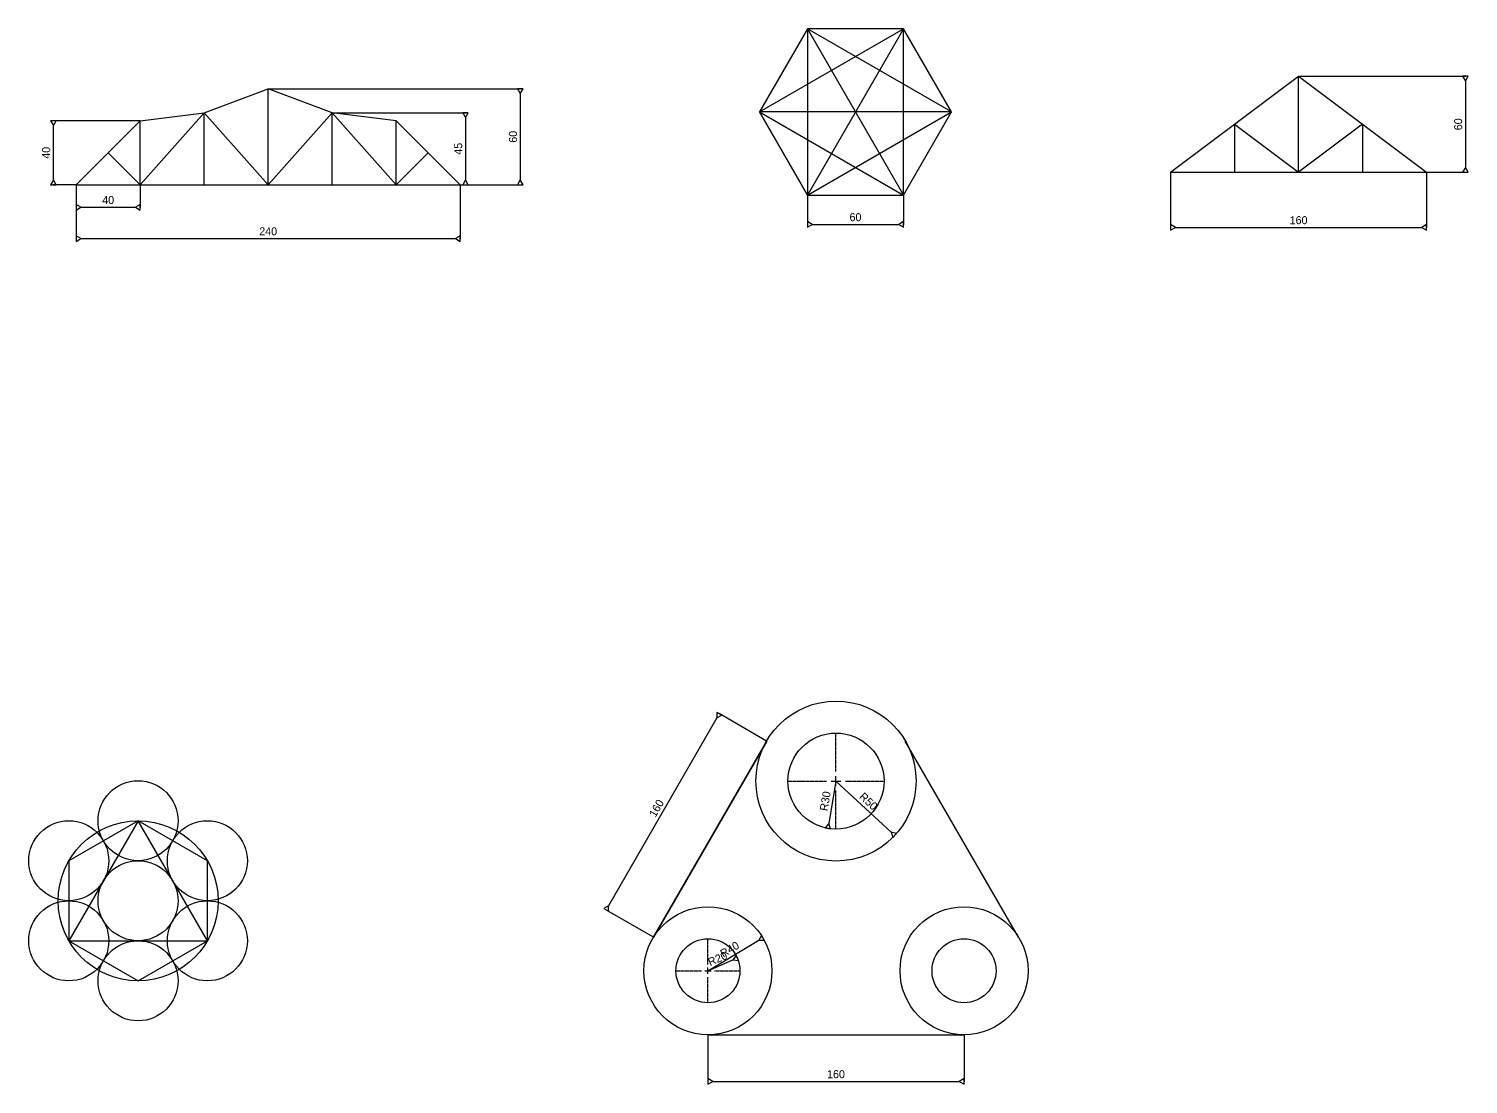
# Model space of a CAD drawing. Header units: inches. Extents: x 90 to 18020, y 90 to 97676.
# Drawn here: x 7192 to 8092, y 93867 to 94527 of the extents above; entities that cross this region are included whole.
import ezdxf

# ---------------------------------------------------------------- set-up
doc = ezdxf.new("R2010")
doc.units = ezdxf.units.IN
doc.header["$MEASUREMENT"] = 0
doc.linetypes.add('CENTER2', pattern=[1.125, 0.75, -0.125, 0.125, -0.125])
doc.layers.add('Line1', color=7, linetype='Continuous', lineweight=30)
doc.dimstyles.new('Style1', dxfattribs={"dimtxt": 5, "dimasz": 3, "dimexe": 0.18, "dimexo": 0.0625, "dimgap": 2, "dimtad": 1, "dimtoh": 1, "dimdec": 0, "dimzin": 0, "dimdsep": 46, "dimtxsty": 'Standard', "dimblk": 'DATUMBLANK', "dimcen": 1, "dimadec": 0, "dimazin": 0, "dimtfac": 1, "dimtdec": 0, "dimtofl": 0, "dimtmove": 0, "dimatfit": 1, "dimfxl": 1, "dimtolj": 1, "dimtzin": 0, "dimarcsym": 2})

# ---------------------------------------------------------------- blocks, each defined once
blk = doc.blocks.new('_DatumBlank')
at = {"color": 0, "linetype": 'ByBlock', "lineweight": -2}
for p, q in [((0, 0.58), (-1, 0)), ((-1, 0), (0, -0.58)), ((0, -0.58), (0, 0.58))]:
    blk.add_line(p, q, dxfattribs=at)
blk = doc.blocks.new('*D139')
at = {"color": 0, "lineweight": -2, "transparency": 16777216}
for p, q in [((7261.63, 94469.12), (7207.29, 94469.12)), ((7207.47, 94432.12), (7207.47, 94466.12)), ((7221.63, 94429.12), (7207.29, 94429.12))]:
    blk.add_line(p, q, dxfattribs=at)
at = {"layer": 'Defpoints', "color": 0, "transparency": 16777216}
for p in [(7207.47, 94469.12), (7261.7, 94469.12), (7221.7, 94429.12)]:
    blk.add_point(p, dxfattribs=at)
at = {"color": 0, "lineweight": -2, "transparency": 16777216, "xscale": 3, "yscale": 3, "zscale": 3}
for p, rotation in [((7207.47, 94469.12), 90), ((7207.47, 94429.12), 270)]:
    blk.add_blockref('_DatumBlank', p, dxfattribs=dict(at, rotation=rotation))
at = {"color": 0, "transparency": 16777216, "insert": (7202.97, 94449.12), "char_height": 5, "attachment_point": 5, "rotation": 90}
blk.add_mtext('\\A1;40', dxfattribs=at)
blk = doc.blocks.new('*D140')
at = {"color": 0, "lineweight": -2, "transparency": 16777216}
for p, q in [((7221.7, 94429.06), (7221.7, 94414.9)), ((7261.7, 94429.06), (7261.7, 94414.9)), ((7224.7, 94415.08), (7258.7, 94415.08))]:
    blk.add_line(p, q, dxfattribs=at)
at = {"layer": 'Defpoints', "color": 0, "transparency": 16777216}
for p in [(7221.7, 94429.12), (7261.7, 94429.12), (7261.7, 94415.08)]:
    blk.add_point(p, dxfattribs=at)
at = {"color": 0, "lineweight": -2, "transparency": 16777216, "xscale": 3, "yscale": 3, "zscale": 3, "rotation": 180}
blk.add_blockref('_DatumBlank', (7221.7, 94415.08), dxfattribs=at)
at = {"color": 0, "lineweight": -2, "transparency": 16777216, "xscale": 3, "yscale": 3, "zscale": 3}
blk.add_blockref('_DatumBlank', (7261.7, 94415.08), dxfattribs=at)
at = {"color": 0, "transparency": 16777216, "insert": (7241.7, 94419.58), "char_height": 5, "attachment_point": 5}
blk.add_mtext('\\A1;40', dxfattribs=at)
blk = doc.blocks.new('*D141')
at = {"color": 0, "lineweight": -2, "transparency": 16777216}
for p, q in [((7221.63, 94429.06), (7221.63, 94395.35)), ((7461.7, 94429.06), (7461.7, 94395.35)), ((7224.63, 94395.53), (7458.7, 94395.53))]:
    blk.add_line(p, q, dxfattribs=at)
at = {"layer": 'Defpoints', "color": 0, "transparency": 16777216}
for p in [(7221.63, 94429.12), (7461.7, 94429.12), (7461.7, 94395.53)]:
    blk.add_point(p, dxfattribs=at)
at = {"color": 0, "lineweight": -2, "transparency": 16777216, "xscale": 3, "yscale": 3, "zscale": 3, "rotation": 180}
blk.add_blockref('_DatumBlank', (7221.63, 94395.53), dxfattribs=at)
at = {"color": 0, "lineweight": -2, "transparency": 16777216, "xscale": 3, "yscale": 3, "zscale": 3}
blk.add_blockref('_DatumBlank', (7461.7, 94395.53), dxfattribs=at)
at = {"color": 0, "transparency": 16777216, "insert": (7341.67, 94400.03), "char_height": 5, "attachment_point": 5}
blk.add_mtext('\\A1;240', dxfattribs=at)
blk = doc.blocks.new('*D142')
at = {"color": 0, "lineweight": -2, "transparency": 16777216}
for p, q in [((7381.76, 94474.12), (7465.13, 94474.12)), ((7464.95, 94471.12), (7464.95, 94432.12)), ((7461.76, 94429.12), (7465.13, 94429.12))]:
    blk.add_line(p, q, dxfattribs=at)
at = {"layer": 'Defpoints', "color": 0, "transparency": 16777216}
for p in [(7381.7, 94474.12), (7461.7, 94429.12), (7464.95, 94429.12)]:
    blk.add_point(p, dxfattribs=at)
at = {"color": 0, "lineweight": -2, "transparency": 16777216, "xscale": 3, "yscale": 3, "zscale": 3}
for p, rotation in [((7464.95, 94474.12), 90), ((7464.95, 94429.12), 270)]:
    blk.add_blockref('_DatumBlank', p, dxfattribs=dict(at, rotation=rotation))
at = {"color": 0, "transparency": 16777216, "insert": (7460.45, 94451.62), "char_height": 5, "attachment_point": 5, "rotation": 90}
blk.add_mtext('\\A1;45', dxfattribs=at)
blk = doc.blocks.new('*D143')
at = {"color": 0, "lineweight": -2, "transparency": 16777216}
for p, q in [((7341.76, 94489.12), (7499.37, 94489.12)), ((7499.19, 94486.12), (7499.19, 94432.12)), ((7341.76, 94429.12), (7499.37, 94429.12))]:
    blk.add_line(p, q, dxfattribs=at)
at = {"layer": 'Defpoints', "color": 0, "transparency": 16777216}
for p in [(7341.7, 94489.12), (7341.7, 94429.12), (7499.19, 94429.12)]:
    blk.add_point(p, dxfattribs=at)
at = {"color": 0, "lineweight": -2, "transparency": 16777216, "xscale": 3, "yscale": 3, "zscale": 3}
for p, rotation in [((7499.19, 94489.12), 90), ((7499.19, 94429.12), 270)]:
    blk.add_blockref('_DatumBlank', p, dxfattribs=dict(at, rotation=rotation))
at = {"color": 0, "transparency": 16777216, "insert": (7494.69, 94459.12), "char_height": 5, "attachment_point": 5, "rotation": 90}
blk.add_mtext('\\A1;60', dxfattribs=at)
blk = doc.blocks.new('*D144')
at = {"color": 0, "lineweight": -2, "transparency": 16777216}
for p, q in [((7678.68, 94422.62), (7678.68, 94404.18)), ((7738.68, 94422.62), (7738.68, 94404.18)), ((7681.68, 94404.36), (7735.68, 94404.36))]:
    blk.add_line(p, q, dxfattribs=at)
at = {"layer": 'Defpoints', "color": 0, "transparency": 16777216}
for p in [(7678.68, 94422.68), (7738.68, 94422.68), (7738.68, 94404.36)]:
    blk.add_point(p, dxfattribs=at)
at = {"color": 0, "lineweight": -2, "transparency": 16777216, "xscale": 3, "yscale": 3, "zscale": 3, "rotation": 180}
blk.add_blockref('_DatumBlank', (7678.68, 94404.36), dxfattribs=at)
at = {"color": 0, "lineweight": -2, "transparency": 16777216, "xscale": 3, "yscale": 3, "zscale": 3}
blk.add_blockref('_DatumBlank', (7738.68, 94404.36), dxfattribs=at)
at = {"color": 0, "transparency": 16777216, "insert": (7708.68, 94408.86), "char_height": 5, "attachment_point": 5}
blk.add_mtext('\\A1;60', dxfattribs=at)
blk = doc.blocks.new('*D145')
at = {"color": 0, "lineweight": -2, "transparency": 16777216}
for p, q in [((7905.56, 94436.87), (7905.56, 94402.29)), ((8065.56, 94436.87), (8065.56, 94402.29)), ((7908.56, 94402.47), (8062.56, 94402.47))]:
    blk.add_line(p, q, dxfattribs=at)
at = {"layer": 'Defpoints', "color": 0, "transparency": 16777216}
for p in [(7905.56, 94436.93), (8065.56, 94436.93), (8065.56, 94402.47)]:
    blk.add_point(p, dxfattribs=at)
at = {"color": 0, "lineweight": -2, "transparency": 16777216, "xscale": 3, "yscale": 3, "zscale": 3, "rotation": 180}
blk.add_blockref('_DatumBlank', (7905.56, 94402.47), dxfattribs=at)
at = {"color": 0, "lineweight": -2, "transparency": 16777216, "xscale": 3, "yscale": 3, "zscale": 3}
blk.add_blockref('_DatumBlank', (8065.56, 94402.47), dxfattribs=at)
at = {"color": 0, "transparency": 16777216, "insert": (7985.56, 94406.97), "char_height": 5, "attachment_point": 5}
blk.add_mtext('\\A1;160', dxfattribs=at)
blk = doc.blocks.new('*D146')
at = {"color": 0, "lineweight": -2, "transparency": 16777216}
for p, q in [((7985.62, 94496.93), (8090.01, 94496.93)), ((8089.83, 94493.93), (8089.83, 94439.93)), ((7985.62, 94436.93), (8090.01, 94436.93))]:
    blk.add_line(p, q, dxfattribs=at)
at = {"layer": 'Defpoints', "color": 0, "transparency": 16777216}
for p in [(7985.56, 94496.93), (7985.56, 94436.93), (8089.83, 94436.93)]:
    blk.add_point(p, dxfattribs=at)
at = {"color": 0, "lineweight": -2, "transparency": 16777216, "xscale": 3, "yscale": 3, "zscale": 3}
for p, rotation in [((8089.83, 94496.93), 90), ((8089.83, 94436.93), 270)]:
    blk.add_blockref('_DatumBlank', p, dxfattribs=dict(at, rotation=rotation))
at = {"color": 0, "transparency": 16777216, "insert": (8085.33, 94466.93), "char_height": 5, "attachment_point": 5, "rotation": 90}
blk.add_mtext('\\A1;60', dxfattribs=at)
blk = doc.blocks.new('*D152')
at = {"color": 0, "lineweight": -2, "transparency": 16777216}
for p, q in [((7622.13, 94095.99), (7554.35, 93978.59)), ((7653.15, 94081.55), (7623.48, 94098.68)), ((7582.36, 93958.95), (7552.69, 93976.08))]:
    blk.add_line(p, q, dxfattribs=at)
at = {"layer": 'Defpoints', "color": 0, "transparency": 16777216}
for p in [(7653.2, 94081.52), (7552.85, 93975.99), (7582.42, 93958.92)]:
    blk.add_point(p, dxfattribs=at)
at = {"color": 0, "lineweight": -2, "transparency": 16777216, "xscale": 3, "yscale": 3, "zscale": 3}
for p, rotation in [((7623.63, 94098.59), 59.9999999999969), ((7552.85, 93975.99), 239.9999999999969)]:
    blk.add_blockref('_DatumBlank', p, dxfattribs=dict(at, rotation=rotation))
at = {"color": 0, "transparency": 16777216, "insert": (7584.34, 94039.54), "char_height": 5, "attachment_point": 5, "rotation": 60}
blk.add_mtext('\\A1;160', dxfattribs=at)
blk = doc.blocks.new('*D153')
at = {"color": 0, "lineweight": -2, "transparency": 16777216}
for p, q in [((7616.5, 93897.92), (7616.5, 93868.64)), ((7776.5, 93897.92), (7776.5, 93868.64)), ((7619.5, 93868.82), (7773.5, 93868.82))]:
    blk.add_line(p, q, dxfattribs=at)
at = {"layer": 'Defpoints', "color": 0, "transparency": 16777216}
for p in [(7616.5, 93897.99), (7776.5, 93897.99), (7776.5, 93868.82)]:
    blk.add_point(p, dxfattribs=at)
at = {"color": 0, "lineweight": -2, "transparency": 16777216, "xscale": 3, "yscale": 3, "zscale": 3, "rotation": 180}
blk.add_blockref('_DatumBlank', (7616.5, 93868.82), dxfattribs=at)
at = {"color": 0, "lineweight": -2, "transparency": 16777216, "xscale": 3, "yscale": 3, "zscale": 3}
blk.add_blockref('_DatumBlank', (7776.5, 93868.82), dxfattribs=at)
at = {"color": 0, "transparency": 16777216, "insert": (7696.5, 93873.32), "char_height": 5, "attachment_point": 5}
blk.add_mtext('\\A1;160', dxfattribs=at)
blk = doc.blocks.new('*D154')
at = {"color": 0, "lineweight": -2, "transparency": 16777216}
blk.add_line((7616.5, 93937.99), (7632.08, 93944.79), dxfattribs=at)
at = {"layer": 'Defpoints', "color": 0, "transparency": 16777216}
for p in [(7634.83, 93945.99), (7616.5, 93937.99)]:
    blk.add_point(p, dxfattribs=at)
at = {"color": 0, "lineweight": -2, "transparency": 16777216, "xscale": 3, "yscale": 3, "zscale": 3, "rotation": 23.5851062729697}
blk.add_blockref('_DatumBlank', (7634.83, 93945.99), dxfattribs=at)
at = {"color": 0, "transparency": 16777216, "insert": (7622.49, 93945.51), "char_height": 5, "attachment_point": 5, "rotation": 23.58511}
blk.add_mtext('\\A1;R20', dxfattribs=at)
blk = doc.blocks.new('*D155')
at = {"color": 0, "lineweight": -2, "transparency": 16777216}
blk.add_line((7616.5, 93937.99), (7648.24, 93957), dxfattribs=at)
at = {"layer": 'Defpoints', "color": 0, "transparency": 16777216}
for p in [(7650.81, 93958.55), (7616.5, 93937.99)]:
    blk.add_point(p, dxfattribs=at)
at = {"color": 0, "lineweight": -2, "transparency": 16777216, "xscale": 3, "yscale": 3, "zscale": 3, "rotation": 30.93090354420913}
blk.add_blockref('_DatumBlank', (7650.81, 93958.55), dxfattribs=at)
at = {"color": 0, "transparency": 16777216, "insert": (7630.06, 93951.35), "char_height": 5, "attachment_point": 5, "rotation": 30.9309}
blk.add_mtext('\\A1;R40', dxfattribs=at)
blk = doc.blocks.new('*D156')
at = {"color": 0, "lineweight": -2, "transparency": 16777216}
blk.add_line((7696.5, 94056.52), (7691.93, 94029.91), dxfattribs=at)
at = {"layer": 'Defpoints', "color": 0, "transparency": 16777216}
for p in [(7696.5, 94056.52), (7691.42, 94026.95)]:
    blk.add_point(p, dxfattribs=at)
at = {"color": 0, "lineweight": -2, "transparency": 16777216, "xscale": 3, "yscale": 3, "zscale": 3, "rotation": 260.2445747871408}
blk.add_blockref('_DatumBlank', (7691.42, 94026.95), dxfattribs=at)
at = {"color": 0, "transparency": 16777216, "insert": (7689.78, 94043.98), "char_height": 5, "attachment_point": 5, "rotation": 80.24457}
blk.add_mtext('\\A1;R30', dxfattribs=at)
blk = doc.blocks.new('*D157')
at = {"color": 0, "lineweight": -2, "transparency": 16777216}
blk.add_line((7696.5, 94056.52), (7730.97, 94024.56), dxfattribs=at)
at = {"layer": 'Defpoints', "color": 0, "transparency": 16777216}
for p in [(7696.5, 94056.52), (7733.17, 94022.52)]:
    blk.add_point(p, dxfattribs=at)
at = {"color": 0, "lineweight": -2, "transparency": 16777216, "xscale": 3, "yscale": 3, "zscale": 3, "rotation": 317.1632371003006}
blk.add_blockref('_DatumBlank', (7733.17, 94022.52), dxfattribs=at)
at = {"color": 0, "transparency": 16777216, "insert": (7716.79, 94043.84), "char_height": 5, "attachment_point": 5, "rotation": 317.16324}
blk.add_mtext('\\A1;R50', dxfattribs=at)
blk = doc.blocks.new('*U158')
at = {"color": 0, "linetype": 'CENTER2', "transparency": 16777216}
for p, q in [((0, 6), (0, 30.12)), ((-30.12, 0), (-6, 0)), ((6, 0), (30.12, 0)), ((0, -30.12), (0, -6))]:
    blk.add_line(p, q, dxfattribs=at)
at = {"color": 0, "linetype": 'Continuous', "transparency": 16777216}
for p, q in [((-3, 0), (3, 0)), ((0, -3), (0, 3))]:
    blk.add_line(p, q, dxfattribs=at)
blk = doc.blocks.new('*U159')
at = {"color": 0, "linetype": 'CENTER2', "transparency": 16777216}
for p, q in [((0, 4), (0, 20.12)), ((-20.12, 0), (-4, 0)), ((4, 0), (20.12, 0)), ((0, -20.12), (0, -4))]:
    blk.add_line(p, q, dxfattribs=at)
at = {"color": 0, "linetype": 'Continuous', "transparency": 16777216}
for p, q in [((-2, 0), (2, 0)), ((0, -2), (0, 2))]:
    blk.add_line(p, q, dxfattribs=at)

msp = doc.modelspace()

# ---------------------------------------------------------------- linework, layer by layer
msp.add_line((7653.2, 94081.52), (7582.42, 93958.92))
at = {"layer": 'Line1'}
for p, q in [((7648.68, 94474.65), (7738.68, 94526.61)), ((7678.68, 94526.61), (7738.68, 94422.68)), ((7738.68, 94526.61), (7678.68, 94422.68)), ((7768.68, 94474.65), (7678.68, 94526.61)), ((7678.68, 94526.61), (7678.68, 94422.68)), ((7738.68, 94422.68), (7738.68, 94526.61)), ((7905.56, 94436.93), (7985.56, 94496.93)), ((7985.56, 94436.93), (7985.56, 94496.93)), ((7985.56, 94496.93), (8065.56, 94436.93)), ((7301.7, 94474.12), (7341.7, 94489.12)), ((7341.7, 94429.12), (7341.7, 94489.12)), ((7381.7, 94474.12), (7341.7, 94489.12)), ((7261.7, 94469.12), (7301.7, 94474.12)), ((7261.7, 94429.12), (7301.7, 94474.12)), ((7301.7, 94429.12), (7301.7, 94474.12)), ((7301.7, 94474.12), (7341.7, 94429.12)), ((7381.7, 94474.12), (7341.7, 94429.12)), ((7381.7, 94429.12), (7381.7, 94474.12)), ((7421.7, 94469.12), (7381.7, 94474.12)), ((7421.7, 94429.12), (7381.7, 94474.12)), ((7768.68, 94474.65), (7648.68, 94474.65)), ((7648.68, 94474.65), (7738.68, 94422.68)), ((7678.68, 94422.68), (7648.68, 94474.65)), ((7678.68, 94422.68), (7768.68, 94474.65)), ((7738.68, 94422.68), (7768.68, 94474.65)), ((7221.7, 94429.12), (7261.7, 94469.12)), ((7261.7, 94429.12), (7261.7, 94469.12)), ((7421.7, 94429.12), (7421.7, 94469.12)), ((7461.7, 94429.12), (7421.7, 94469.12)), ((7945.56, 94466.93), (7945.56, 94436.93)), ((7945.56, 94466.93), (7985.56, 94436.93)), ((8025.56, 94466.93), (7985.56, 94436.93)), ((8025.56, 94466.93), (8025.56, 94436.93)), ((7261.7, 94429.12), (7241.7, 94449.12)), ((7421.7, 94429.12), (7441.7, 94449.12)), ((7905.56, 94436.93), (8065.56, 94436.93)), ((7221.7, 94429.12), (7461.7, 94429.12)), ((7221.7, 94429.12), (7261.7, 94429.12)), ((7261.7, 94429.12), (7301.7, 94429.12)), ((7301.7, 94429.12), (7341.7, 94429.12)), ((7582.42, 93958.92), (7653.2, 94081.52)), ((7810.59, 93958.92), (7739.8, 94081.52)), ((7616.5, 93897.99), (7776.5, 93897.99))]:
    msp.add_line(p, q, dxfattribs=at)
for points in [[(7678.68, 94526.61), (7648.68, 94474.65), (7678.68, 94422.68), (7738.68, 94422.68), (7768.68, 94474.65), (7738.68, 94526.61)], [(7260.38, 94031.7), (7217.08, 94006.7), (7217.08, 93956.7), (7260.38, 93931.7), (7303.68, 93956.7), (7303.68, 94006.7)], [(7260.38, 94031.7), (7217.08, 93956.7), (7303.68, 93956.7)]]:
    msp.add_lwpolyline(points, close=True, dxfattribs=at)
for centre, radius in [((7696.5, 94056.52), 50), ((7696.5, 94056.52), 30), ((7260.38, 94031.7), 25), ((7217.08, 94006.7), 25), ((7260.38, 93981.7), 50), ((7303.68, 94006.7), 25), ((7260.38, 93981.7), 25), ((7217.08, 93956.7), 25), ((7303.68, 93956.7), 25), ((7616.5, 93937.99), 40), ((7776.5, 93937.99), 40), ((7260.38, 93931.7), 25), ((7616.5, 93937.99), 20), ((7776.5, 93937.99), 20)]:
    msp.add_circle(centre, radius, dxfattribs=at)

# ---------------------------------------------------------------- block references
at = {"linetype": 'CENTER2'}
for name, p in [('*U158', (7696.5, 94056.52)), ('*U159', (7616.5, 93937.99))]:
    msp.add_blockref(name, p, dxfattribs=at)

# ---------------------------------------------------------------- dimensions: what is measured, and where the dimension line sits
for base, p1, p2, picture, middle in [((8089.83, 94436.93), (7985.56, 94496.93), (7985.56, 94436.93), '*D146', (8085.33, 94466.93)), ((7499.19, 94429.12), (7341.7, 94489.12), (7341.7, 94429.12), '*D143', (7494.69, 94459.12)), ((7464.95, 94429.12), (7381.7, 94474.12), (7461.7, 94429.12), '*D142', (7460.45, 94451.62)), ((7207.47, 94469.12), (7221.7, 94429.12), (7261.7, 94469.12), '*D139', (7202.97, 94449.12))]:
    dim = msp.add_linear_dim(base=base, p1=p1, p2=p2, angle=90, dimstyle='Style1')
    dim.commit()
    dim.dimension.update_dxf_attribs({"geometry": picture, "text_midpoint": middle})
for base, p1, p2, picture, middle in [((8065.56, 94402.47), (7905.56, 94436.93), (8065.56, 94436.93), '*D145', (7985.56, 94406.97)), ((7461.7, 94395.53), (7221.63, 94429.12), (7461.7, 94429.12), '*D141', (7341.67, 94400.03)), ((7261.7, 94415.08), (7221.7, 94429.12), (7261.7, 94429.12), '*D140', (7241.7, 94419.58)), ((7738.68, 94404.36), (7678.68, 94422.68), (7738.68, 94422.68), '*D144', (7708.68, 94408.86)), ((7776.5, 93868.82), (7616.5, 93897.99), (7776.5, 93897.99), '*D153', (7696.5, 93873.32))]:
    dim = msp.add_linear_dim(base=base, p1=p1, p2=p2, dimstyle='Style1')
    dim.commit()
    dim.dimension.update_dxf_attribs({"geometry": picture, "text_midpoint": middle})
dim = msp.add_aligned_dim(p1=(7653.2, 94081.52), p2=(7582.42, 93958.92), distance=-34.14, text='160', dimstyle='Style1')
dim.commit()
dim.dimension.update_dxf_attribs({"geometry": '*D152', "text_midpoint": (7584.34, 94039.54)})
for center, mpoint, picture, middle in [((7696.5, 94056.52), (7691.42, 94026.95), '*D156', (7689.78, 94043.98)), ((7696.5, 94056.52), (7733.17, 94022.52), '*D157', (7716.79, 94043.84)), ((7616.5, 93937.99), (7650.81, 93958.55), '*D155', (7630.06, 93951.35)), ((7616.5, 93937.99), (7634.83, 93945.99), '*D154', (7622.49, 93945.51))]:
    dim = msp.add_radius_dim(center=center, mpoint=mpoint, dimstyle='Style1')
    dim.commit()
    dim.dimension.update_dxf_attribs({"geometry": picture, "text_midpoint": middle})

doc.saveas('drawing.dxf')
